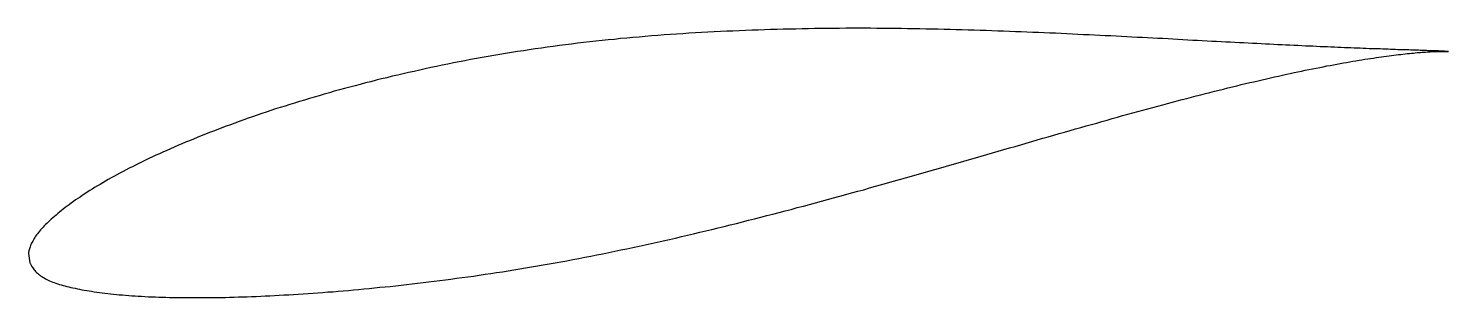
# Model space of a CAD drawing. Header units: metres. Extents: x -33 to 67, y -7 to 12.
import ezdxf

# ---------------------------------------------------------------- set-up
doc = ezdxf.new("R2010")
doc.units = ezdxf.units.M

msp = doc.modelspace()

# ---------------------------------------------------------------- linework, layer by layer
msp.add_lwpolyline([(67.04, 9.99), (67.03, 9.99), (67.03, 9.99), (67.02, 10), (67, 10), (66.99, 10), (66.96, 10), (66.94, 10), (66.91, 10.01), (66.88, 10.01), (66.84, 10.01), (66.8, 10.01), (66.75, 10.02), (66.7, 10.02), (66.65, 10.02), (66.59, 10.03), (66.53, 10.03), (66.47, 10.03), (66.4, 10.03), (66.33, 10.04), (66.25, 10.04), (66.17, 10.04), (66.09, 10.05), (66, 10.05), (65.91, 10.05), (65.81, 10.06), (65.72, 10.06), (65.61, 10.06), (65.51, 10.07), (65.4, 10.07), (65.28, 10.07), (65.16, 10.08), (65.04, 10.08), (64.92, 10.09), (64.79, 10.09), (64.65, 10.1), (64.52, 10.1), (64.38, 10.1), (64.23, 10.11), (64.08, 10.11), (63.93, 10.12), (63.78, 10.12), (63.62, 10.13), (63.46, 10.13), (63.29, 10.14), (63.12, 10.14), (62.95, 10.15), (62.77, 10.16), (62.59, 10.16), (62.41, 10.17), (62.22, 10.18), (62.03, 10.18), (61.83, 10.19), (61.63, 10.2), (61.43, 10.2), (61.23, 10.21), (61.02, 10.22), (60.8, 10.23), (60.59, 10.23), (60.37, 10.24), (60.15, 10.25), (59.92, 10.26), (59.69, 10.27), (59.46, 10.28), (59.22, 10.29), (58.98, 10.3), (58.74, 10.31), (58.49, 10.32), (58.24, 10.33), (57.99, 10.34), (57.73, 10.35), (57.47, 10.37), (57.21, 10.38), (56.95, 10.39), (56.68, 10.4), (56.41, 10.42), (56.13, 10.43), (55.85, 10.44), (55.57, 10.46), (55.29, 10.47), (55, 10.48), (54.71, 10.5), (54.41, 10.51), (54.12, 10.53), (53.82, 10.54), (53.52, 10.56), (53.21, 10.57), (52.9, 10.59), (52.59, 10.61), (52.28, 10.62), (51.96, 10.64), (51.64, 10.65), (51.32, 10.67), (51, 10.69), (50.67, 10.71), (50.34, 10.72), (50, 10.74), (49.67, 10.76), (49.33, 10.78), (48.99, 10.79), (48.65, 10.81), (48.3, 10.83), (47.95, 10.85), (47.6, 10.87), (47.25, 10.89), (46.89, 10.91), (46.53, 10.93), (46.17, 10.95), (45.81, 10.96), (45.45, 10.98), (45.08, 11), (44.71, 11.02), (44.34, 11.04), (43.96, 11.06), (43.59, 11.08), (43.21, 11.1), (42.83, 11.12), (42.45, 11.14), (42.06, 11.16), (41.68, 11.18), (41.29, 11.19), (40.9, 11.21), (40.51, 11.23), (40.11, 11.25), (39.72, 11.27), (39.32, 11.29), (38.92, 11.3), (38.52, 11.32), (38.11, 11.34), (37.71, 11.35), (37.3, 11.37), (36.9, 11.39), (36.49, 11.4), (36.08, 11.42), (35.66, 11.43), (35.25, 11.45), (34.83, 11.46), (34.42, 11.48), (34, 11.49), (33.58, 11.5), (33.16, 11.52), (32.74, 11.53), (32.32, 11.54), (31.89, 11.55), (31.47, 11.56), (31.04, 11.57), (30.61, 11.58), (30.18, 11.59), (29.75, 11.6), (29.32, 11.6), (28.89, 11.61), (28.46, 11.62), (28.03, 11.62), (27.59, 11.63), (27.16, 11.63), (26.72, 11.63), (26.28, 11.64), (25.85, 11.64), (25.41, 11.64), (24.97, 11.64), (24.53, 11.64), (24.09, 11.63), (23.65, 11.63), (23.21, 11.63), (22.77, 11.62), (22.33, 11.62), (21.89, 11.61), (21.45, 11.6), (21, 11.59), (20.56, 11.58), (20.12, 11.57), (19.68, 11.56), (19.23, 11.55), (18.79, 11.54), (18.35, 11.52), (17.9, 11.51), (17.46, 11.49), (17.02, 11.47), (16.57, 11.45), (16.13, 11.43), (15.69, 11.41), (15.24, 11.39), (14.8, 11.36), (14.36, 11.34), (13.92, 11.31), (13.47, 11.29), (13.03, 11.26), (12.59, 11.23), (12.15, 11.2), (11.71, 11.17), (11.27, 11.13), (10.83, 11.1), (10.39, 11.06), (9.95, 11.02), (9.52, 10.99), (9.08, 10.95), (8.64, 10.91), (8.21, 10.86), (7.77, 10.82), (7.34, 10.77), (6.91, 10.73), (6.48, 10.68), (6.04, 10.63), (5.61, 10.58), (5.19, 10.53), (4.76, 10.47), (4.33, 10.42), (3.9, 10.36), (3.48, 10.3), (3.06, 10.24), (2.63, 10.18), (2.21, 10.12), (1.79, 10.06), (1.37, 9.99), (0.96, 9.93), (0.54, 9.86), (0.13, 9.79), (-0.29, 9.72), (-0.7, 9.65), (-1.11, 9.58), (-1.52, 9.5), (-1.93, 9.43), (-2.33, 9.35), (-2.74, 9.27), (-3.14, 9.19), (-3.54, 9.11), (-3.94, 9.03), (-4.34, 8.95), (-4.73, 8.86), (-5.13, 8.78), (-5.52, 8.69), (-5.91, 8.6), (-6.3, 8.52), (-6.69, 8.43), (-7.07, 8.34), (-7.46, 8.25), (-7.84, 8.15), (-8.22, 8.06), (-8.59, 7.97), (-8.97, 7.87), (-9.34, 7.78), (-9.71, 7.68), (-10.08, 7.58), (-10.45, 7.49), (-10.81, 7.39), (-11.18, 7.29), (-11.54, 7.19), (-11.89, 7.09), (-12.25, 6.99), (-12.6, 6.88), (-12.96, 6.78), (-13.3, 6.68), (-13.65, 6.57), (-14, 6.47), (-14.34, 6.36), (-14.68, 6.26), (-15.01, 6.15), (-15.35, 6.04), (-15.68, 5.94), (-16.01, 5.83), (-16.34, 5.72), (-16.66, 5.61), (-16.98, 5.5), (-17.3, 5.39), (-17.62, 5.28), (-17.93, 5.17), (-18.24, 5.06), (-18.55, 4.95), (-18.86, 4.83), (-19.16, 4.72), (-19.46, 4.61), (-19.76, 4.5), (-20.05, 4.38), (-20.34, 4.27), (-20.63, 4.16), (-20.92, 4.04), (-21.2, 3.93), (-21.48, 3.81), (-21.76, 3.7), (-22.03, 3.59), (-22.3, 3.47), (-22.57, 3.36), (-22.84, 3.24), (-23.1, 3.13), (-23.36, 3.01), (-23.62, 2.9), (-23.87, 2.78), (-24.12, 2.67), (-24.37, 2.55), (-24.61, 2.44), (-24.85, 2.32), (-25.09, 2.21), (-25.32, 2.09), (-25.55, 1.98), (-25.78, 1.86), (-26, 1.75), (-26.22, 1.63), (-26.44, 1.52), (-26.66, 1.41), (-26.87, 1.29), (-27.08, 1.18), (-27.28, 1.07), (-27.48, 0.95), (-27.68, 0.84), (-27.87, 0.73), (-28.06, 0.61), (-28.25, 0.5), (-28.44, 0.39), (-28.62, 0.28), (-28.79, 0.17), (-28.97, 0.06), (-29.14, -0.06), (-29.31, -0.17), (-29.47, -0.28), (-29.63, -0.39), (-29.78, -0.49), (-29.94, -0.6), (-30.09, -0.71), (-30.23, -0.82), (-30.38, -0.92), (-30.51, -1.03), (-30.65, -1.14), (-30.78, -1.24), (-30.91, -1.34), (-31.03, -1.45), (-31.15, -1.55), (-31.27, -1.65), (-31.39, -1.75), (-31.5, -1.85), (-31.6, -1.94), (-31.7, -2.04), (-31.8, -2.14), (-31.9, -2.23), (-31.99, -2.32), (-32.08, -2.42), (-32.16, -2.51), (-32.25, -2.6), (-32.32, -2.69), (-32.4, -2.78), (-32.47, -2.87), (-32.53, -2.96), (-32.6, -3.05), (-32.65, -3.14), (-32.71, -3.22), (-32.76, -3.31), (-32.81, -3.39), (-32.85, -3.47), (-32.89, -3.55), (-32.93, -3.63), (-32.96, -3.71), (-32.99, -3.79), (-33.02, -3.86), (-33.04, -3.93), (-33.06, -4), (-33.08, -4.07), (-33.09, -4.13), (-33.1, -4.18), (-33.1, -4.22), (-33.11, -4.26), (-33.11, -4.28), (-33.02, -4.92), (-33.01, -4.93), (-33.01, -4.94), (-32.99, -4.96), (-32.97, -5), (-32.95, -5.05), (-32.92, -5.1), (-32.89, -5.16), (-32.85, -5.22), (-32.81, -5.29), (-32.76, -5.35), (-32.71, -5.42), (-32.65, -5.48), (-32.6, -5.54), (-32.53, -5.61), (-32.47, -5.67), (-32.4, -5.73), (-32.33, -5.78), (-32.25, -5.84), (-32.17, -5.89), (-32.09, -5.95), (-32, -6), (-31.91, -6.05), (-31.82, -6.1), (-31.72, -6.15), (-31.62, -6.2), (-31.51, -6.24), (-31.4, -6.29), (-31.29, -6.33), (-31.17, -6.37), (-31.05, -6.41), (-30.93, -6.45), (-30.8, -6.49), (-30.67, -6.53), (-30.54, -6.56), (-30.4, -6.6), (-30.26, -6.63), (-30.11, -6.67), (-29.97, -6.7), (-29.81, -6.73), (-29.66, -6.76), (-29.5, -6.8), (-29.34, -6.83), (-29.17, -6.86), (-29, -6.89), (-28.83, -6.91), (-28.65, -6.94), (-28.47, -6.97), (-28.29, -7), (-28.1, -7.02), (-27.91, -7.05), (-27.72, -7.07), (-27.52, -7.1), (-27.32, -7.12), (-27.11, -7.14), (-26.91, -7.16), (-26.7, -7.18), (-26.48, -7.2), (-26.26, -7.22), (-26.04, -7.24), (-25.82, -7.25), (-25.59, -7.27), (-25.36, -7.28), (-25.13, -7.29), (-24.89, -7.31), (-24.65, -7.32), (-24.41, -7.33), (-24.16, -7.34), (-23.91, -7.35), (-23.66, -7.36), (-23.41, -7.36), (-23.15, -7.37), (-22.89, -7.37), (-22.62, -7.38), (-22.35, -7.38), (-22.08, -7.39), (-21.81, -7.39), (-21.53, -7.39), (-21.25, -7.39), (-20.97, -7.39), (-20.69, -7.39), (-20.4, -7.38), (-20.11, -7.38), (-19.81, -7.38), (-19.52, -7.37), (-19.22, -7.37), (-18.92, -7.36), (-18.61, -7.35), (-18.3, -7.34), (-17.99, -7.33), (-17.68, -7.32), (-17.37, -7.31), (-17.05, -7.3), (-16.73, -7.28), (-16.41, -7.27), (-16.08, -7.25), (-15.75, -7.24), (-15.42, -7.22), (-15.09, -7.2), (-14.75, -7.18), (-14.42, -7.16), (-14.08, -7.14), (-13.73, -7.12), (-13.39, -7.1), (-13.04, -7.07), (-12.69, -7.05), (-12.34, -7.02), (-11.99, -6.99), (-11.63, -6.97), (-11.27, -6.94), (-10.92, -6.91), (-10.55, -6.88), (-10.19, -6.84), (-9.82, -6.81), (-9.45, -6.77), (-9.08, -6.74), (-8.71, -6.7), (-8.34, -6.66), (-7.96, -6.63), (-7.59, -6.59), (-7.21, -6.55), (-6.83, -6.5), (-6.44, -6.46), (-6.06, -6.42), (-5.67, -6.37), (-5.28, -6.33), (-4.89, -6.28), (-4.5, -6.23), (-4.11, -6.18), (-3.71, -6.13), (-3.32, -6.08), (-2.92, -6.02), (-2.52, -5.97), (-2.12, -5.91), (-1.72, -5.86), (-1.32, -5.8), (-0.91, -5.74), (-0.51, -5.68), (-0.1, -5.62), (0.31, -5.56), (0.72, -5.49), (1.13, -5.43), (1.54, -5.36), (1.95, -5.29), (2.36, -5.22), (2.78, -5.15), (3.19, -5.08), (3.61, -5.01), (4.03, -4.93), (4.44, -4.85), (4.86, -4.78), (5.28, -4.7), (5.7, -4.62), (6.13, -4.54), (6.55, -4.46), (6.97, -4.37), (7.39, -4.29), (7.82, -4.2), (8.24, -4.11), (8.67, -4.02), (9.09, -3.93), (9.52, -3.84), (9.95, -3.75), (10.37, -3.66), (10.8, -3.56), (11.23, -3.47), (11.66, -3.37), (12.09, -3.27), (12.52, -3.18), (12.94, -3.08), (13.37, -2.98), (13.8, -2.88), (14.23, -2.77), (14.66, -2.67), (15.09, -2.57), (15.52, -2.46), (15.95, -2.36), (16.38, -2.25), (16.81, -2.14), (17.24, -2.03), (17.67, -1.92), (18.1, -1.82), (18.53, -1.7), (18.96, -1.59), (19.39, -1.48), (19.82, -1.37), (20.25, -1.26), (20.68, -1.15), (21.11, -1.03), (21.54, -0.92), (21.96, -0.8), (22.39, -0.69), (22.82, -0.57), (23.24, -0.46), (23.67, -0.34), (24.1, -0.22), (24.52, -0.11), (24.94, 0.01), (25.37, 0.13), (25.79, 0.24), (26.21, 0.36), (26.63, 0.48), (27.06, 0.6), (27.48, 0.72), (27.9, 0.83), (28.31, 0.95), (28.73, 1.07), (29.15, 1.19), (29.56, 1.31), (29.98, 1.43), (30.39, 1.54), (30.81, 1.66), (31.22, 1.78), (31.63, 1.9), (32.04, 2.02), (32.45, 2.14), (32.85, 2.25), (33.26, 2.37), (33.67, 2.49), (34.07, 2.61), (34.47, 2.72), (34.87, 2.84), (35.27, 2.95), (35.67, 3.07), (36.07, 3.19), (36.47, 3.3), (36.86, 3.41), (37.25, 3.53), (37.64, 3.64), (38.03, 3.75), (38.42, 3.87), (38.81, 3.98), (39.2, 4.09), (39.58, 4.2), (39.96, 4.31), (40.34, 4.42), (40.72, 4.53), (41.1, 4.63), (41.47, 4.74), (41.85, 4.85), (42.22, 4.95), (42.59, 5.06), (42.96, 5.16), (43.32, 5.26), (43.69, 5.36), (44.05, 5.47), (44.41, 5.57), (44.77, 5.67), (45.12, 5.76), (45.48, 5.86), (45.83, 5.96), (46.18, 6.05), (46.53, 6.15), (46.88, 6.24), (47.22, 6.33), (47.56, 6.42), (47.9, 6.51), (48.24, 6.6), (48.57, 6.69), (48.9, 6.78), (49.23, 6.86), (49.56, 6.95), (49.89, 7.03), (50.21, 7.11), (50.53, 7.2), (50.85, 7.28), (51.17, 7.35), (51.48, 7.43), (51.79, 7.51), (52.1, 7.58), (52.41, 7.66), (52.71, 7.73), (53.01, 7.8), (53.31, 7.87), (53.6, 7.94), (53.9, 8.01), (54.19, 8.08), (54.47, 8.14), (54.76, 8.21), (55.04, 8.27), (55.32, 8.33), (55.6, 8.39), (55.87, 8.45), (56.14, 8.51), (56.41, 8.57), (56.67, 8.62), (56.93, 8.68), (57.19, 8.73), (57.45, 8.78), (57.7, 8.83), (57.95, 8.88), (58.2, 8.93), (58.44, 8.98), (58.69, 9.02), (58.92, 9.07), (59.16, 9.11), (59.39, 9.15), (59.62, 9.19), (59.84, 9.23), (60.07, 9.27), (60.29, 9.31), (60.5, 9.35), (60.72, 9.38), (60.92, 9.42), (61.13, 9.45), (61.33, 9.48), (61.53, 9.51), (61.73, 9.54), (61.92, 9.57), (62.11, 9.6), (62.3, 9.62), (62.48, 9.65), (62.66, 9.67), (62.84, 9.7), (63.01, 9.72), (63.18, 9.74), (63.35, 9.76), (63.51, 9.78), (63.67, 9.8), (63.82, 9.82), (63.98, 9.83), (64.12, 9.85), (64.27, 9.86), (64.41, 9.88), (64.55, 9.89), (64.68, 9.9), (64.81, 9.92), (64.94, 9.93), (65.06, 9.94), (65.18, 9.95), (65.3, 9.95), (65.41, 9.96), (65.52, 9.97), (65.63, 9.98), (65.73, 9.98), (65.82, 9.99), (65.92, 9.99), (66.01, 10), (66.1, 10), (66.18, 10), (66.26, 10), (66.33, 10.01), (66.4, 10.01), (66.47, 10.01), (66.54, 10.01), (66.6, 10.01), (66.65, 10.01), (66.7, 10.01), (66.75, 10.01), (66.8, 10.01), (66.84, 10.01), (66.88, 10.01), (66.91, 10), (66.94, 10), (66.96, 10), (66.99, 10), (67, 10), (67.02, 10), (67.03, 9.99), (67.03, 9.99), (67.04, 9.99)], close=True)

doc.saveas('drawing.dxf')
